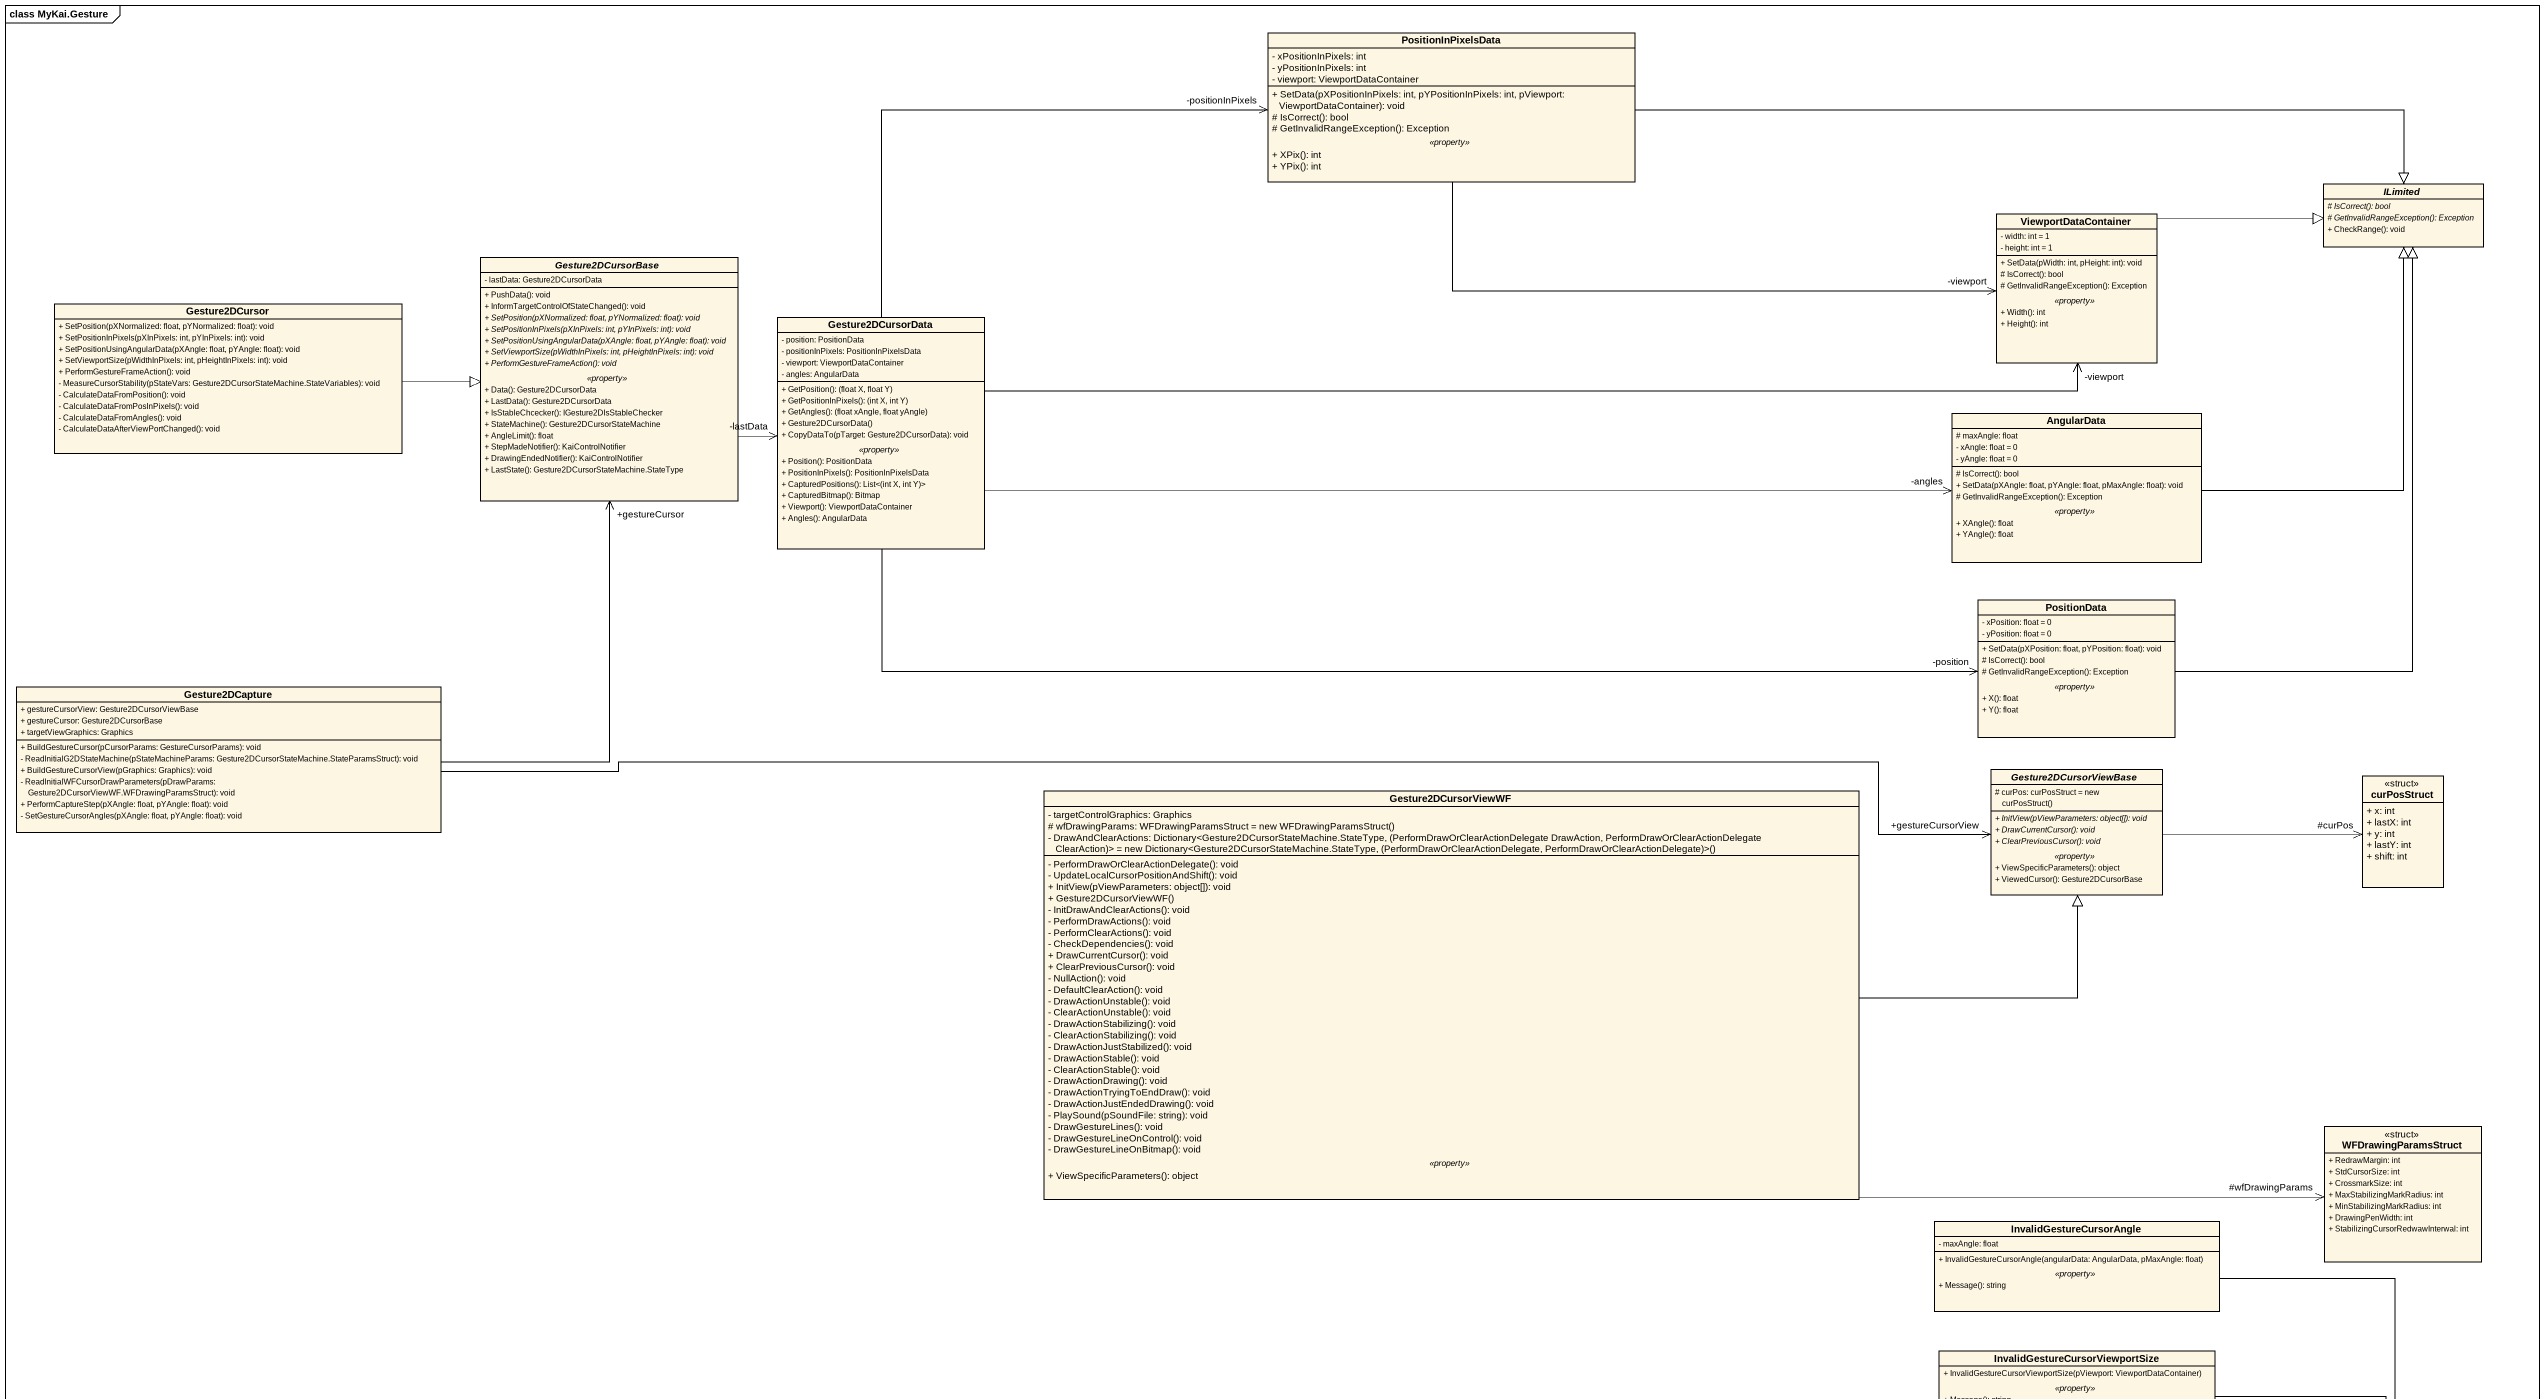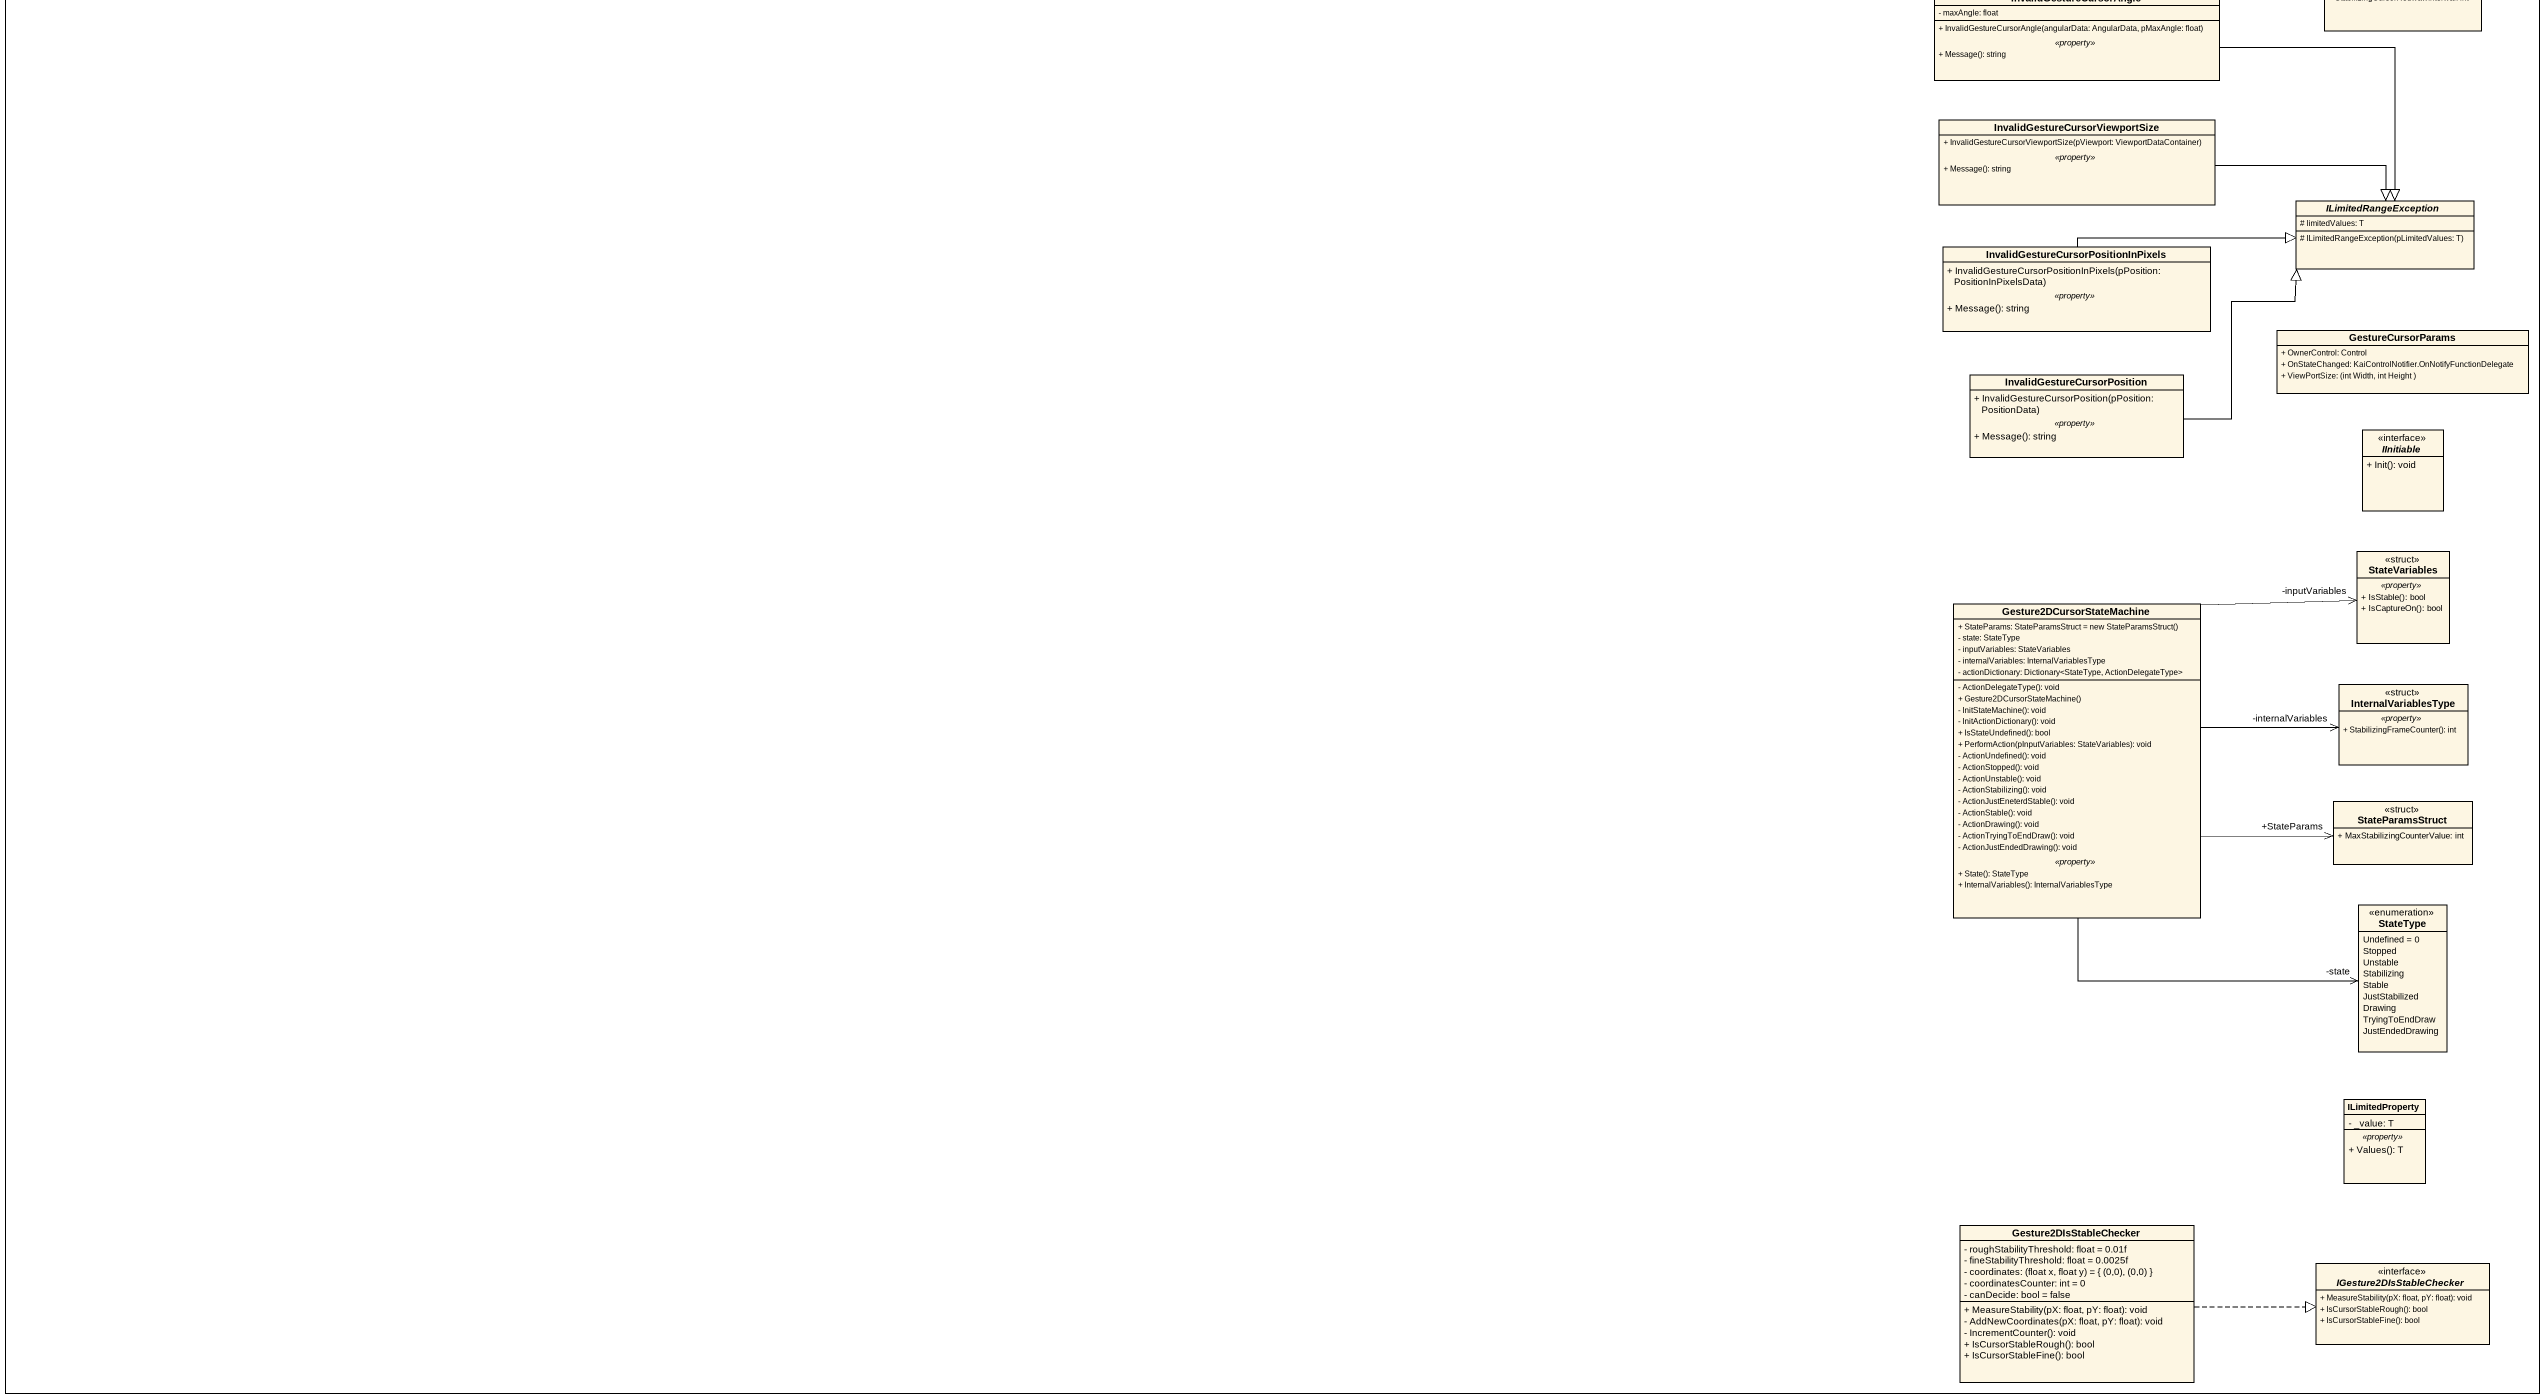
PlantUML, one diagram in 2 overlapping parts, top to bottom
@startuml
mainframe class MyKai.Gesture
hide circle
hide empty members
skinparam classAttributeIconSize 0
class PositionInPixelsData {
  - xPositionInPixels: int
  - yPositionInPixels: int
  - viewport: ViewportDataContainer
  --
  + SetData(pXPositionInPixels: int, pYPositionInPixels: int, pViewport: ViewportDataContainer): void
  # IsCorrect(): bool
  # GetInvalidRangeException(): Exception
  .. <<property>> ..
  + XPix(): int
  + YPix(): int
}
class ViewportDataContainer {
  - width: int = 1
  - height: int = 1
  --
  + SetData(pWidth: int, pHeight: int): void
  # IsCorrect(): bool
  # GetInvalidRangeException(): Exception
  .. <<property>> ..
  + Width(): int
  + Height(): int
}
abstract class ILimited {
  {abstract} # IsCorrect(): bool
  {abstract} # GetInvalidRangeException(): Exception
  + CheckRange(): void
}
abstract class Gesture2DCursorBase {
  - lastData: Gesture2DCursorData
  --
  + PushData(): void
  + InformTargetControlOfStateChanged(): void
  {abstract} + SetPosition(pXNormalized: float, pYNormalized: float): void
  {abstract} + SetPositionInPixels(pXInPixels: int, pYInPixels: int): void
  {abstract} + SetPositionUsingAngularData(pXAngle: float, pYAngle: float): void
  {abstract} + SetViewportSize(pWidthInPixels: int, pHeightInPixels: int): void
  {abstract} + PerformGestureFrameAction(): void
  .. <<property>> ..
  + Data(): Gesture2DCursorData
  + LastData(): Gesture2DCursorData
  + IsStableChcecker(): IGesture2DIsStableChecker
  + StateMachine(): Gesture2DCursorStateMachine
  + AngleLimit(): float
  + StepMadeNotifier(): KaiControlNotifier
  + DrawingEndedNotifier(): KaiControlNotifier
  + LastState(): Gesture2DCursorStateMachine.StateType
}
class Gesture2DCursor {
  + SetPosition(pXNormalized: float, pYNormalized: float): void
  + SetPositionInPixels(pXInPixels: int, pYInPixels: int): void
  + SetPositionUsingAngularData(pXAngle: float, pYAngle: float): void
  + SetViewportSize(pWidthInPixels: int, pHeightInPixels: int): void
  + PerformGestureFrameAction(): void
  - MeasureCursorStability(pStateVars: Gesture2DCursorStateMachine.StateVariables): void
  - CalculateDataFromPosition(): void
  - CalculateDataFromPosInPixels(): void
  - CalculateDataFromAngles(): void
  - CalculateDataAfterViewPortChanged(): void
}
class Gesture2DCursorData {
  - position: PositionData
  - positionInPixels: PositionInPixelsData
  - viewport: ViewportDataContainer
  - angles: AngularData
  --
  + GetPosition(): (float X, float Y)
  + GetPositionInPixels(): (int X, int Y)
  + GetAngles(): (float xAngle, float yAngle)
  + Gesture2DCursorData()
  + CopyDataTo(pTarget: Gesture2DCursorData): void
  .. <<property>> ..
  + Position(): PositionData
  + PositionInPixels(): PositionInPixelsData
  + CapturedPositions(): List<(int X, int Y)>
  + CapturedBitmap(): Bitmap
  + Viewport(): ViewportDataContainer
  + Angles(): AngularData
}
class AngularData {
  # maxAngle: float
  - xAngle: float = 0
  - yAngle: float = 0
  --
  # IsCorrect(): bool
  + SetData(pXAngle: float, pYAngle: float, pMaxAngle: float): void
  # GetInvalidRangeException(): Exception
  .. <<property>> ..
  + XAngle(): float
  + YAngle(): float
}
class PositionData {
  - xPosition: float = 0
  - yPosition: float = 0
  --
  + SetData(pXPosition: float, pYPosition: float): void
  # IsCorrect(): bool
  # GetInvalidRangeException(): Exception
  .. <<property>> ..
  + X(): float
  + Y(): float
}
class Gesture2DCapture {
  + gestureCursorView: Gesture2DCursorViewBase
  + gestureCursor: Gesture2DCursorBase
  + targetViewGraphics: Graphics
  + BuildGestureCursor(pCursorParams: GestureCursorParams): void
  - ReadInitialG2DStateMachine(pStateMachineParams: Gesture2DCursorStateMachine.StateParamsStruct): void
  + BuildGestureCursorView(pGraphics: Graphics): void
  - ReadInitialWFCursorDrawParameters(pDrawParams: Gesture2DCursorViewWF.WFDrawingParamsStruct): void
  + PerformCaptureStep(pXAngle: float, pYAngle: float): void
  - SetGestureCursorAngles(pXAngle: float, pYAngle: float): void
}
class Gesture2DCursorViewWF {
  - targetControlGraphics: Graphics
  {field} # wfDrawingParams: WFDrawingParamsStruct = new WFDrawingParamsStruct()
  {field} - DrawAndClearActions: Dictionary<Gesture2DCursorStateMachine.StateType, (PerformDrawOrClearActionDelegate DrawAction, PerformDrawOrClearActionDelegate ClearAction)> = new Dictionary<Gesture2DCursorStateMachine.StateType, (PerformDrawOrClearActionDelegate, PerformDrawOrClearActionDelegate)>()
  --
  - PerformDrawOrClearActionDelegate(): void
  - UpdateLocalCursorPositionAndShift(): void
  + InitView(pViewParameters: object[]): void
  + Gesture2DCursorViewWF()
  - InitDrawAndClearActions(): void
  - PerformDrawActions(): void
  - PerformClearActions(): void
  - CheckDependencies(): void
  + DrawCurrentCursor(): void
  + ClearPreviousCursor(): void
  - NullAction(): void
  - DefaultClearAction(): void
  - DrawActionUnstable(): void
  - ClearActionUnstable(): void
  - DrawActionStabilizing(): void
  - ClearActionStabilizing(): void
  - DrawActionJustStabilized(): void
  - DrawActionStable(): void
  - ClearActionStable(): void
  - DrawActionDrawing(): void
  - DrawActionTryingToEndDraw(): void
  - DrawActionJustEndedDrawing(): void
  - PlaySound(pSoundFile: string): void
  - DrawGestureLines(): void
  - DrawGestureLineOnControl(): void
  - DrawGestureLineOnBitmap(): void
  .. <<property>> ..
  + ViewSpecificParameters(): object
}
abstract class Gesture2DCursorViewBase {
  {field} # curPos: curPosStruct = new curPosStruct()
  --
  {abstract} + InitView(pViewParameters: object[]): void
  {abstract} + DrawCurrentCursor(): void
  {abstract} + ClearPreviousCursor(): void
  .. <<property>> ..
  + ViewSpecificParameters(): object
  + ViewedCursor(): Gesture2DCursorBase
}
class curPosStruct <<struct>> {
  + x: int
  + lastX: int
  + y: int
  + lastY: int
  + shift: int
}
class WFDrawingParamsStruct <<struct>> {
  + RedrawMargin: int
  + StdCursorSize: int
  + CrossmarkSize: int
  + MaxStabilizingMarkRadius: int
  + MinStabilizingMarkRadius: int
  + DrawingPenWidth: int
  + StabilizingCursorRedwawInterwal: int
}
class InvalidGestureCursorAngle {
  - maxAngle: float
  --
  + InvalidGestureCursorAngle(angularData: AngularData, pMaxAngle: float)
  .. <<property>> ..
  + Message(): string
}
class "InvalidGestureCursorViewportSize" as InvalidGestureCursorViewport {
  + InvalidGestureCursorViewportSize(pViewport: ViewportDataContainer)
  .. <<property>> ..
  + Message(): string
}
abstract class ILimitedRangeException {
  # limitedValues: T
  # ILimitedRangeException(pLimitedValues: T)
}
class "InvalidGestureCursorPositionInPixels" as InvalidGestureCursorPosition {
  + InvalidGestureCursorPositionInPixels(pPosition: PositionInPixelsData)
  .. <<property>> ..
  + Message(): string
}
class GestureCursorParams {
  + OwnerControl: Control
  + OnStateChanged: KaiControlNotifier.OnNotifyFunctionDelegate
  {field} + ViewPortSize: (int Width, int Height )
}
class "InvalidGestureCursorPosition" as InvalidGestureCursorPosition_2 {
  + InvalidGestureCursorPosition(pPosition: PositionData)
  .. <<property>> ..
  + Message(): string
}
interface IInitiable {
  + Init(): void
}
class StateVariables <<struct>> {
  .. <<property>> ..
  + IsStable(): bool
  + IsCaptureOn(): bool
}
class Gesture2DCursorStateMachine {
  {field} + StateParams: StateParamsStruct = new StateParamsStruct()
  - state: StateType
  - inputVariables: StateVariables
  - internalVariables: InternalVariablesType
  - actionDictionary: Dictionary<StateType, ActionDelegateType>
  --
  - ActionDelegateType(): void
  + Gesture2DCursorStateMachine()
  - InitStateMachine(): void
  - InitActionDictionary(): void
  + IsStateUndefined(): bool
  + PerformAction(pInputVariables: StateVariables): void
  - ActionUndefined(): void
  - ActionStopped(): void
  - ActionUnstable(): void
  - ActionStabilizing(): void
  - ActionJustEneterdStable(): void
  - ActionStable(): void
  - ActionDrawing(): void
  - ActionTryingToEndDraw(): void
  - ActionJustEndedDrawing(): void
  .. <<property>> ..
  + State(): StateType
  + InternalVariables(): InternalVariablesType
}
class InternalVariablesType <<struct>> {
  .. <<property>> ..
  + StabilizingFrameCounter(): int
}
class StateParamsStruct <<struct>> {
  + MaxStabilizingCounterValue: int
}
enum StateType {
  Undefined = 0
  Stopped
  Unstable
  Stabilizing
  Stable
  JustStabilized
  Drawing
  TryingToEndDraw
  JustEndedDrawing
}
class ILimitedProperty {
  - _value: T
  .. <<property>> ..
  + Values(): T
}
class Gesture2DIsStableChecker {
  - roughStabilityThreshold: float = 0.01f
  - fineStabilityThreshold: float = 0.0025f
  {field} - coordinates: (float x, float y) = { (0,0), (0,0) }
  - coordinatesCounter: int = 0
  - canDecide: bool = false
  + MeasureStability(pX: float, pY: float): void
  - AddNewCoordinates(pX: float, pY: float): void
  - IncrementCounter(): void
  + IsCursorStableRough(): bool
  + IsCursorStableFine(): bool
}
interface IGesture2DIsStableChecker {
  + MeasureStability(pX: float, pY: float): void
  + IsCursorStableRough(): bool
  + IsCursorStableFine(): bool
}
PositionInPixelsData -right-> "-viewport" ViewportDataContainer
PositionInPixelsData -right-|> ILimited
ViewportDataContainer -right-|> ILimited
Gesture2DCursorBase -right-> "-lastData" Gesture2DCursorData
Gesture2DCursor -right-|> Gesture2DCursorBase
Gesture2DCursorData -right-> "-positionInPixels" PositionInPixelsData
Gesture2DCursorData -right-> "-viewport" ViewportDataContainer
Gesture2DCursorData -right-> "-angles" AngularData
Gesture2DCursorData -right-> "-position" PositionData
AngularData -up-|> ILimited
PositionData -up-|> ILimited
Gesture2DCapture -up-> "+gestureCursor" Gesture2DCursorBase
Gesture2DCapture -right-> "+gestureCursorView" Gesture2DCursorViewBase
Gesture2DCursorViewWF -right-|> Gesture2DCursorViewBase
Gesture2DCursorViewWF -right-> "#wfDrawingParams" WFDrawingParamsStruct
Gesture2DCursorViewBase -right-> "#curPos" curPosStruct
InvalidGestureCursorAngle --|> ILimitedRangeException
InvalidGestureCursorViewport -right-|> ILimitedRangeException
InvalidGestureCursorPosition -right-|> ILimitedRangeException
InvalidGestureCursorPosition_2 -right-|> ILimitedRangeException
Gesture2DCursorStateMachine -right-> "-inputVariables" StateVariables
Gesture2DCursorStateMachine -right-> "-internalVariables" InternalVariablesType
Gesture2DCursorStateMachine -right-> "+StateParams" StateParamsStruct
Gesture2DCursorStateMachine --> "-state" StateType
Gesture2DIsStableChecker .right.|> IGesture2DIsStableChecker
@enduml
